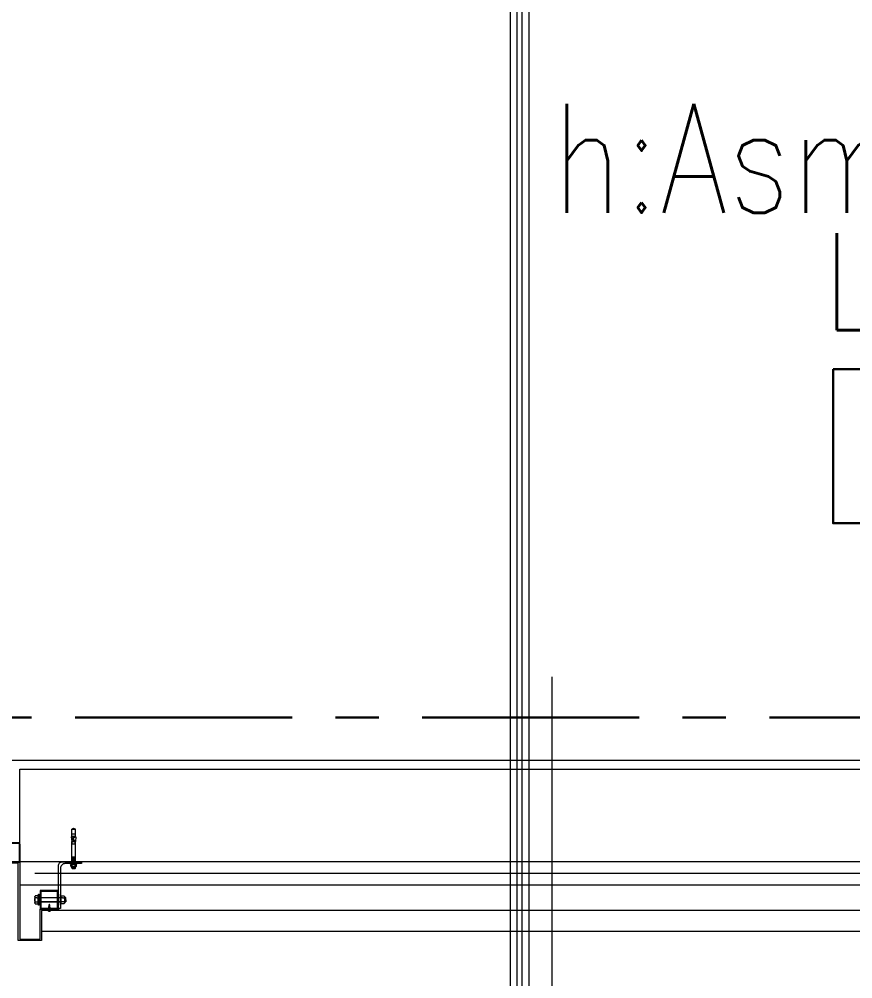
# Model space of a CAD drawing. Extents: x -2365 to 41970, y -230 to 8114.
# Drawn here: x 17905.7 to 18085.8, y 287.2 to 494.6 of the extents above; entities that cross this region are included whole.
import ezdxf

# ---------------------------------------------------------------- set-up
doc = ezdxf.new("R2010")
doc.units = 0
doc.header["$LTSCALE"] = 25
doc.linetypes.add('CENTER', pattern=[2, 1.25, -0.25, 0.25, -0.25])
doc.linetypes.add('HIDDEN', pattern=[0.375, 0.25, -0.125])
doc.layers.get('0').update_dxf_attribs({"color": 9, "lineweight": 9})
for name, color, linetype, lineweight in [('00', 9, 'Continuous', 9), ('06D', 9, 'Continuous', 9), ('10', 9, 'Continuous', 9), ('10A', 9, 'Continuous', 9), ('14', 9, 'Continuous', 9), ('15', 9, 'Continuous', 9), ('24', 9, 'Continuous', 9), ('33', 9, 'BATTING', 9), ('E-DATA LCD EKRAN', 7, 'Continuous', 30), ('E-DATA PRİZİ (RJ45)', 7, 'Continuous', 30), ('E-KABLO', 7, 'Continuous', 30), ('E-YAZI', 7, 'Continuous', 30)]:
    doc.layers.add(name, color=color, linetype=linetype, lineweight=lineweight)
doc.styles.add('E-YAZI', font='txttw.shx')
doc.linetypes.add('BATTING', pattern='A,0.0001,-0.1,[134,ltypeshp.shx,S=0.1,R=0,X=-0.1,Y=0],-0.2,[134,ltypeshp.shx,S=0.1,R=180,X=0.1,Y=0],-0.1', length=0.4001)

# ---------------------------------------------------------------- blocks, each defined once
blk = doc.blocks.new('ciftkanatdograma_pr2')
at = {"layer": '10', "lineweight": 25, "ltscale": 0.5}
blk.add_lwpolyline([(-150, -3.8, 0.414214), (-149.8, -4), (-146.2, -4, 0.414214), (-146, -3.8), (-146, -0.2, 0.414214), (-146.2, 0), (-149.8, 0, 0.414214), (-150, -0.2)], format="xyb", close=True, dxfattribs=at)
blk = doc.blocks.new('cxvxv')
for p, q in [((-21988.4, 8560.98, 0), (-21988.4, 8560.32, 0)), ((-21986.86, 8561.07, 0), (-21988.18, 8561.07, 0)), ((-21988.02, 8561.25, 0), (-21987.03, 8561.3, 0)), ((-21988.02, 8561.25, 0), (-21988, 8561.26, 0)), ((-21988, 8561.23, 0), (-21988.02, 8561.25, 0)), ((-21988.02, 8561.13, 0), (-21987.03, 8561.19, 0)), ((-21988.02, 8561.13, 0), (-21988, 8561.14, 0)), ((-21988, 8561.11, 0), (-21988.02, 8561.13, 0)), ((-21988, 8561.3, 0), (-21987.94, 8561.35, 0)), ((-21988, 8561.26, 0), (-21988, 8561.3, 0)), ((-21988, 8561.14, 0), (-21988, 8561.23, 0)), ((-21988, 8561.07, 0), (-21988, 8561.11, 0)), ((-21987.96, 8560.98, 0), (-21987.96, 8560.32, 0)), ((-21987.54, 8561.35, 0), (-21987.94, 8561.35, 0)), ((-21987.7, 8561.05, 0), (-21987.7, 8561.08, 0)), ((-21987.7, 8561.07, 0), (-21987.7, 8561.07, 0)), ((-21987.54, 8561.35, 0), (-21987.1, 8561.35, 0)), ((-21987.03, 8561.3, 0), (-21987.1, 8561.35, 0)), ((-21987.08, 8560.64, 0), (-21987.08, 8560.98, 0)), ((-21987.08, 8560.64, 0), (-21987.08, 8560.32, 0)), ((-21987.05, 8561.32, 0), (-21987.03, 8561.3, 0)), ((-21987.03, 8561.3, 0), (-21987.05, 8561.28, 0)), ((-21987.03, 8561.3, 0), (-21987.05, 8561.29, 0)), ((-21987.05, 8561.28, 0), (-21987.05, 8561.2, 0)), ((-21987.05, 8561.2, 0), (-21987.03, 8561.19, 0)), ((-21987.03, 8561.19, 0), (-21987.05, 8561.17, 0)), ((-21987.05, 8561.17, 0), (-21987.05, 8561.08, 0)), ((-21987.05, 8561.08, 0), (-21987.03, 8561.07, 0)), ((-21986.64, 8560.32, 0), (-21986.64, 8560.98, 0)), ((-21988.4, 8560.32, 0), (-21986.64, 8560.32, 0)), ((-21988.02, 8560.32, 0), (-21987.02, 8560.32, 0)), ((-21988.02, 8560.28, 0), (-21988.02, 8560.32, 0)), ((-21988.02, 8560.11, 0), (-21988.02, 8555.61, 0)), ((-21987.06, 8560.32, 0), (-21987.06, 8560.28, 0)), ((-21987.06, 8555.61, 0), (-21987.06, 8560.11, 0)), ((-21987.02, 8560.32, 0), (-21987.02, 8560.28, 0)), ((-21987.02, 8555.61, 0), (-21987.02, 8560.11, 0)), ((-21988.4, 8555.4, 0), (-21986.64, 8555.4, 0)), ((-21988.4, 8554.74, 0), (-21988.4, 8555.4, 0)), ((-21986.86, 8554.65, 0), (-21988.17, 8554.65, 0)), ((-21988.02, 8555.44, 0), (-21988.02, 8555.4, 0)), ((-21988.02, 8555.4, 0), (-21987.02, 8555.4, 0)), ((-21987.96, 8554.74, 0), (-21987.96, 8555.4, 0)), ((-21987.08, 8555.08, 0), (-21987.08, 8555.4, 0)), ((-21987.08, 8555.08, 0), (-21987.08, 8554.74, 0)), ((-21987.06, 8555.4, 0), (-21987.06, 8555.44, 0)), ((-21987.02, 8555.4, 0), (-21987.02, 8555.44, 0)), ((-21986.64, 8555.4, 0), (-21986.64, 8554.74, 0))]:
    blk.add_line(p, q)
at = {"elevation": 0}
for points in [[(-21986.3, 8560.11), (-21988.7, 8560.11), (-21988.7, 8560.28), (-21986.3, 8560.28)], [(-21986.3, 8555.61), (-21988.7, 8555.61), (-21988.7, 8555.44), (-21986.3, 8555.44)]]:
    blk.add_lwpolyline(points, close=True, dxfattribs=at)
for points in [[(-21987.98, 8560.28), (-21987.98, 8560.32)], [(-21987.98, 8560.11), (-21987.98, 8555.61)], [(-21987.98, 8555.44), (-21987.98, 8555.4)]]:
    blk.add_lwpolyline(points, dxfattribs=at)
for centre, radius, start, end in [((-21988.18, 8560.75, 0), 0.315, 45.8497, 134.1503), ((-21987.52, 8559.95, 0), 1.12, 66.8701, 113.1299), ((-21987.52, 8559.95, 0), 1.12, 66.8701, 113.1299), ((-21986.86, 8560.76, 0), 0.313, 45.449, 134.551), ((-21988.18, 8554.97, 0), 0.315, 225.8497, 314.1503), ((-21987.52, 8555.77, 0), 1.12, 246.8701, 293.1299), ((-21987.52, 8555.77, 0), 1.12, 246.8701, 293.1299), ((-21986.86, 8554.96, 0), 0.313, 225.449, 314.551)]:
    blk.add_arc(centre, radius, start, end)
blk = doc.blocks.new('VIDA')
for p, q in [((-18072, 6523.9), (-18071.9, 6524)), ((-18071.9, 6523.8), (-18072, 6523.9)), ((-18071.9, 6524), (-18070.1, 6524.7)), ((-18069.6, 6522.9), (-18071.9, 6523.8)), ((-18069.7, 6524.9), (-18070.6, 6523.2)), ((-18070.6, 6523.2), (-18070.1, 6524.7)), ((-18070.1, 6524.7), (-18069.9, 6525.1)), ((-18069.9, 6525.1), (-18070.1, 6524.1)), ((-18070.1, 6524.1), (-18070, 6524.3)), ((-18070, 6524.3), (-18069.8, 6525.1)), ((-18069.9, 6525.1), (-18069.8, 6525.1)), ((-18069.8, 6525.1), (-18069.7, 6524.9)), ((-18069.7, 6524.9), (-18069.3, 6525)), ((-18069.6, 6522.8), (-18069.1, 6525)), ((-18069.6, 6522.8), (-18069.6, 6522.9)), ((-18069.4, 6522.4), (-18069.6, 6522.8)), ((-18068.9, 6525.3), (-18069.4, 6522.4)), ((-18069.3, 6522.4), (-18069.4, 6522.4)), ((-18069.3, 6522.4), (-18068.9, 6525.3)), ((-18069.3, 6525), (-18069.1, 6525)), ((-18069.1, 6522.8), (-18069.3, 6522.4)), ((-18069.1, 6525), (-18068.9, 6525.3)), ((-18068.7, 6522.8), (-18069.1, 6522.8)), ((-18068.9, 6525.3), (-18068.9, 6525.3)), ((-18068.9, 6525.3), (-18068.7, 6525)), ((-18068.7, 6522.8), (-18068.2, 6525)), ((-18068.7, 6525), (-18068.2, 6525)), ((-18068.5, 6522.4), (-18068.7, 6522.8)), ((-18068, 6525.3), (-18068.5, 6522.4)), ((-18068.4, 6522.4), (-18068.5, 6522.4)), ((-18068.4, 6522.4), (-18067.9, 6525.3)), ((-18068.2, 6522.8), (-18068.4, 6522.4)), ((-18068.2, 6522.8), (-18068.4, 6522.4)), ((-18068.2, 6525), (-18068, 6525.3)), ((-18067.7, 6525), (-18068.2, 6522.8)), ((-18067.7, 6522.8), (-18068.2, 6522.8)), ((-18067.9, 6525.3), (-18068, 6525.3)), ((-18067.9, 6525.3), (-18067.7, 6525)), ((-18067.7, 6522.8), (-18067.2, 6525)), ((-18067.7, 6525), (-18067.2, 6525)), ((-18067.5, 6522.4), (-18067.7, 6522.8)), ((-18067, 6525.3), (-18067.5, 6522.4)), ((-18067.4, 6522.4), (-18067.5, 6522.4)), ((-18067.4, 6522.4), (-18066.9, 6525.3)), ((-18067.2, 6522.8), (-18067.4, 6522.4)), ((-18067.2, 6522.8), (-18067.4, 6522.4)), ((-18067.2, 6525), (-18067, 6525.3)), ((-18066.7, 6525), (-18067.2, 6522.8)), ((-18066.7, 6522.8), (-18067.2, 6522.8)), ((-18066.9, 6525.3), (-18067, 6525.3)), ((-18066.9, 6525.3), (-18066.7, 6525)), ((-18066.3, 6525), (-18066.7, 6525)), ((-18066.7, 6522.8), (-18066.3, 6525)), ((-18066.5, 6522.4), (-18066.7, 6522.8)), ((-18066.1, 6525.3), (-18066.5, 6522.4)), ((-18066.5, 6522.4), (-18066, 6525.3)), ((-18066.3, 6522.8), (-18066.5, 6522.4)), ((-18066.3, 6522.8), (-18066.5, 6522.4)), ((-18066.5, 6522.4), (-18066.5, 6522.4)), ((-18066.3, 6525), (-18066.1, 6525.3)), ((-18065.8, 6525), (-18066.3, 6522.8)), ((-18066.3, 6522.8), (-18065.8, 6522.8)), ((-18066, 6525.3), (-18066.1, 6525.3)), ((-18066, 6525.3), (-18065.8, 6525)), ((-18065.8, 6522.8), (-18065.3, 6525)), ((-18065.8, 6525), (-18065.3, 6525)), ((-18065.6, 6522.4), (-18065.8, 6522.8)), ((-18065.1, 6525.3), (-18065.6, 6522.4)), ((-18065.5, 6522.4), (-18065.6, 6522.4)), ((-18065.5, 6522.4), (-18065, 6525.3)), ((-18065.3, 6522.8), (-18065.5, 6522.4)), ((-18065.3, 6522.8), (-18065.5, 6522.4)), ((-18065.3, 6525), (-18065.1, 6525.3)), ((-18064.8, 6525), (-18065.3, 6522.8)), ((-18064.8, 6522.8), (-18065.3, 6522.8)), ((-18065.1, 6525.3), (-18065, 6525.3)), ((-18065, 6525.3), (-18064.8, 6525)), ((-18064.8, 6525), (-18064.3, 6525)), ((-18064.8, 6522.8), (-18064.3, 6525)), ((-18064.6, 6522.4), (-18064.8, 6522.8)), ((-18064.1, 6525.3), (-18064.6, 6522.4)), ((-18064.5, 6522.4), (-18064.6, 6522.4)), ((-18064.5, 6522.4), (-18064, 6525.3)), ((-18064.3, 6522.8), (-18064.5, 6522.4)), ((-18064.3, 6522.8), (-18064.5, 6522.4)), ((-18064.3, 6525), (-18064.1, 6525.3)), ((-18063.8, 6525), (-18064.3, 6522.8)), ((-18063.8, 6522.8), (-18064.3, 6522.8)), ((-18064, 6525.3), (-18064.1, 6525.3)), ((-18064, 6525.3), (-18063.8, 6525)), ((-18063.8, 6522.8), (-18062, 6525)), ((-18062, 6525), (-18063.8, 6525)), ((-18063.6, 6522.4), (-18063.8, 6522.8)), ((-18063.6, 6522.4), (-18061.7, 6525.3)), ((-18061.8, 6525.3), (-18063.6, 6522.4)), ((-18062, 6522.8), (-18063.6, 6522.4)), ((-18062, 6522.8), (-18063.6, 6522.4)), ((-18063.6, 6522.4), (-18063.6, 6522.4)), ((-18061.5, 6525), (-18063.4, 6522.8)), ((-18063.4, 6522.8), (-18061.5, 6522.8)), ((-18061.7, 6525.3), (-18063.2, 6525.3)), ((-18062.7, 6522.4), (-18061.5, 6522.8)), ((-18062.6, 6522.4), (-18062.1, 6525.3)), ((-18062.4, 6522.8), (-18062.6, 6522.4)), ((-18062.4, 6522.8), (-18062.6, 6522.4)), ((-18062.6, 6522.4), (-18061.3, 6522.4)), ((-18062.4, 6525), (-18062.2, 6525.3)), ((-18061.5, 6525), (-18062.4, 6525)), ((-18061.5, 6522.8), (-18062.4, 6525)), ((-18061.9, 6525), (-18062.4, 6522.8)), ((-18061.9, 6522.8), (-18062.4, 6522.8)), ((-18062.2, 6525.3), (-18062.1, 6525.3)), ((-18062.2, 6525.3), (-18061.3, 6522.4)), ((-18062.1, 6525.3), (-18061.9, 6525)), ((-18062, 6525), (-18061.8, 6525.3)), ((-18061.9, 6525), (-18061.4, 6525)), ((-18061.9, 6522.8), (-18061.4, 6525)), ((-18061.7, 6522.4), (-18061.9, 6522.8)), ((-18061.2, 6525.3), (-18061.7, 6522.4)), ((-18061.7, 6525.3), (-18061.5, 6525)), ((-18061.6, 6522.4), (-18061.7, 6522.4)), ((-18061.6, 6522.4), (-18061.2, 6525.3)), ((-18061.4, 6522.8), (-18061.6, 6522.4)), ((-18061.4, 6522.8), (-18061.6, 6522.4)), ((-18061.4, 6525), (-18061.2, 6525.3)), ((-18061, 6525), (-18061.4, 6522.8)), ((-18060.9, 6522.8), (-18061.4, 6522.8)), ((-18061.2, 6525.3), (-18061, 6525)), ((-18061.2, 6525.3), (-18061.2, 6525.3)), ((-18061, 6525), (-18060.5, 6525)), ((-18060.9, 6522.8), (-18060.5, 6525)), ((-18060.7, 6522.4), (-18060.9, 6522.8)), ((-18060.7, 6522.4), (-18060.2, 6525.3)), ((-18060.3, 6525.3), (-18060.7, 6522.4)), ((-18060.5, 6522.8), (-18060.7, 6522.4)), ((-18060.5, 6522.8), (-18060.7, 6522.4)), ((-18060.7, 6522.4), (-18060.7, 6522.4)), ((-18060.5, 6525), (-18060.3, 6525.3)), ((-18060, 6525), (-18060.5, 6522.8)), ((-18060.5, 6522.8), (-18060, 6522.8)), ((-18060.3, 6525.3), (-18060.2, 6525.3)), ((-18060.2, 6525.3), (-18060, 6525)), ((-18060, 6525), (-18059.5, 6525)), ((-18060, 6522.8), (-18059.5, 6525)), ((-18059.8, 6522.4), (-18060, 6522.8)), ((-18059.3, 6525.3), (-18059.8, 6522.4)), ((-18059.7, 6522.4), (-18059.8, 6522.4)), ((-18059.7, 6522.4), (-18059.2, 6525.3)), ((-18059.5, 6522.8), (-18059.7, 6522.4)), ((-18059.5, 6522.8), (-18059.7, 6522.4)), ((-18059.5, 6525), (-18059.3, 6525.3)), ((-18059.2, 6524), (-18059.5, 6522.8)), ((-18059.5, 6522.8), (-18059.2, 6522.8)), ((-18059.3, 6525.3), (-18059.2, 6525.3)), ((-18058.1, 6526.6), (-18059.2, 6526.6)), ((-18059.2, 6521.2), (-18059.2, 6526.6)), ((-18058.1, 6521.2), (-18059.2, 6521.2))]:
    blk.add_line(p, q)
for points in [[(-18068.7, 6525), (-18069.1, 6522.8)], [(-18057.2, 6524.3), (-18057.5, 6524), (-18057.5, 6523.8), (-18057.2, 6523.5)]]:
    blk.add_lwpolyline(points)
for centre, start, end in [((-18062.4, 6523.6), 7.5095, 35.2427), ((-18062.4, 6524.2), 324.7573, 352.4905)]:
    blk.add_arc(centre, 5.21, start, end)
blk = doc.blocks.new('çelik dübel')
at = {"ltscale": 7}
for p, q in [((-87.2, -2), (-85, 2)), ((-85, -6), (-85, 2)), ((-68, 2), (-85, 2)), ((-75, -6), (-75, 2)), ((-70, -6), (-70, 2)), ((-68, 3), (-58, 2)), ((-68, -7), (-68, 3)), ((-58, -6), (-58, 2)), ((-8.5, 2), (-58, 2)), ((-53, 1.5), (-58, 1.5)), ((-53, -6), (-53, 2)), ((-25, -6), (-25, 2)), ((-25, -6), (-23.9, 2)), ((-23, -6), (-21.9, 2)), ((-21, -6), (-19.9, 2)), ((-19, -6), (-17.9, 2)), ((-17, -6), (-15.9, 2)), ((-85, -6), (-87.2, -2)), ((-68, -6), (-85, -6)), ((-68, -7), (-58, -6)), ((-53, -5.5), (-58, -5.5)), ((-8.5, -6), (-58, -6))]:
    blk.add_line(p, q, dxfattribs=at)
for p, q in [((-15, -6), (-13.9, 2)), ((-13, -6), (-11.9, 2)), ((-11, -6), (-10, 1.1)), ((-10, -9), (-10, 5)), ((-9, 5), (-10, 5)), ((-10, 3), (-10, 5)), ((-9, -9), (-9, 5)), ((-8.5, 2), (-8.5, 3)), ((-8.5, -4), (-8.5, 0)), ((-5, 4), (-7.5, 4)), ((-5, 1), (-7.5, 1)), ((-4, 2), (-4, 3)), ((-1, 2), (-4, 2)), ((-4, -4), (-4, 0)), ((-3, -6), (-1.9, 2)), ((-1, -6), (0, 1.1)), ((0, -5), (0, 1)), ((-10, -7), (-10, -9.1)), ((-9, -9), (-10, -9)), ((-8.5, -6), (-8.5, -7)), ((-5, -5), (-7.5, -5)), ((-5, -8), (-7.5, -8)), ((-4, -6), (-4, -7)), ((-1, -6), (-4, -6))]:
    blk.add_line(p, q)
for points in [[(-68, 0.6), (-67.4, 0.4), (-67, 0.1), (-66.6, -0.3), (-66.2, -0.8), (-65.9, -1.3), (-65.7, -1.9), (-65.4, -2.3), (-65.2, -2.8), (-65, -3.1), (-64.8, -3.3), (-64.6, -3.5), (-64.4, -3.6), (-64.2, -3.5), (-63.9, -3.5), (-63.7, -3.3), (-63.5, -3.1), (-63.2, -2.9), (-62.9, -2.6), (-62.7, -2.3), (-62.4, -2), (-62.1, -1.7), (-61.9, -1.4), (-61.6, -1.1), (-61.4, -0.9), (-61.2, -0.7), (-61, -0.6), (-60.8, -0.5), (-60.6, -0.5), (-60.4, -0.5), (-60.3, -0.7), (-60.1, -0.9), (-59.9, -1.1), (-59.8, -1.5), (-59.6, -1.9), (-59.4, -2.3), (-59.2, -2.7), (-58.9, -3), (-58.7, -3.3), (-58.4, -3.5), (-58, -3.5)], [(-68, -0.5), (-68, -0.5), (-67.9, -0.5), (-67.9, -0.5), (-67.8, -0.5), (-67.8, -0.6), (-67.7, -0.6), (-67.7, -0.6), (-67.6, -0.7), (-67.6, -0.7), (-67.6, -0.8), (-67.5, -0.8), (-67.5, -0.8), (-67.5, -0.9), (-67.4, -0.9), (-67.4, -0.9), (-67.3, -1), (-67.3, -1), (-67.3, -1.1), (-67.2, -1.1), (-67.2, -1.2), (-67.2, -1.2), (-67.1, -1.3), (-67.1, -1.3), (-67.1, -1.4), (-67, -1.4), (-67, -1.5), (-67, -1.5), (-66.9, -1.6), (-66.9, -1.6), (-66.9, -1.7), (-66.9, -1.7), (-66.8, -1.8), (-66.8, -1.9), (-66.8, -1.9), (-66.7, -2), (-66.7, -2), (-66.7, -2.1), (-66.6, -2.2), (-66.6, -2.2), (-66.6, -2.3), (-66.6, -2.3), (-66.5, -2.4), (-66.5, -2.5), (-66.5, -2.5), (-66.4, -2.6), (-66.4, -2.7), (-66.4, -2.7), (-66.3, -2.8), (-66.3, -2.8), (-66.3, -2.9), (-66.3, -3), (-66.2, -3), (-66.2, -3.1), (-66.2, -3.1), (-66.1, -3.2), (-66.1, -3.2), (-66.1, -3.3), (-66, -3.4), (-66, -3.4), (-66, -3.5), (-65.9, -3.5), (-65.9, -3.6), (-65.9, -3.6), (-65.8, -3.7), (-65.8, -3.7), (-65.7, -3.8), (-65.7, -3.8), (-65.7, -3.9), (-65.6, -3.9), (-65.6, -4), (-65.5, -4), (-65.5, -4.1), (-65.4, -4.1), (-65.4, -4.1), (-65.3, -4.2), (-65.3, -4.2), (-65.2, -4.3), (-65.2, -4.3), (-65.1, -4.3), (-65, -4.4), (-65, -4.4), (-64.9, -4.4), (-64.9, -4.4), (-64.8, -4.5), (-64.7, -4.5), (-64.7, -4.5), (-64.6, -4.5), (-64.5, -4.5), (-64.5, -4.5), (-64.4, -4.5), (-64.3, -4.5), (-64.3, -4.5), (-64.2, -4.5), (-64.1, -4.5), (-64.1, -4.5), (-64, -4.5), (-64, -4.5), (-63.9, -4.5), (-63.8, -4.5), (-63.8, -4.5), (-63.7, -4.4), (-63.7, -4.4), (-63.6, -4.4), (-63.6, -4.4), (-63.5, -4.4), (-63.4, -4.3), (-63.4, -4.3), (-63.3, -4.3), (-63.3, -4.3), (-63.3, -4.2), (-63.2, -4.2), (-63.2, -4.2), (-63.1, -4.1), (-63.1, -4.1), (-63, -4.1), (-63, -4), (-62.9, -4), (-62.9, -4), (-62.9, -3.9), (-62.8, -3.9), (-62.8, -3.9), (-62.7, -3.8), (-62.7, -3.8), (-62.7, -3.8), (-62.6, -3.7), (-62.6, -3.7), (-62.5, -3.6), (-62.5, -3.6), (-62.5, -3.6), (-62.4, -3.5), (-62.4, -3.5), (-62.4, -3.5), (-62.3, -3.4), (-62.3, -3.4), (-62.2, -3.3), (-62.2, -3.3), (-62.2, -3.3), (-62.1, -3.2), (-62.1, -3.2), (-62.1, -3.1), (-62, -3.1), (-62, -3.1), (-62, -3), (-61.9, -3), (-61.9, -2.9), (-61.9, -2.9), (-61.8, -2.9), (-61.8, -2.8), (-61.7, -2.8), (-61.7, -2.7), (-61.7, -2.7), (-61.6, -2.6), (-61.6, -2.6), (-61.6, -2.6), (-61.5, -2.5), (-61.5, -2.5), (-61.5, -2.5), (-61.4, -2.4), (-61.4, -2.4), (-61.4, -2.3), (-61.3, -2.3), (-61.3, -2.3), (-61.3, -2.2), (-61.3, -2.2), (-61.2, -2.2), (-61.2, -2.1), (-61.2, -2.1), (-61.1, -2), (-61.1, -2), (-61.1, -2), (-61, -1.9), (-61, -1.9), (-61, -1.9), (-61, -1.9), (-60.9, -1.8), (-60.9, -1.8), (-60.9, -1.8), (-60.9, -1.8), (-60.9, -1.8), (-60.9, -1.7), (-60.8, -1.7), (-60.8, -1.7), (-60.8, -1.7), (-60.8, -1.7), (-60.8, -1.7), (-60.8, -1.8), (-60.7, -1.8), (-60.7, -1.8), (-60.7, -1.8), (-60.7, -1.9), (-60.7, -1.9), (-60.7, -1.9), (-60.6, -2), (-60.6, -2), (-60.6, -2.1), (-60.6, -2.1), (-60.6, -2.1), (-60.5, -2.2), (-60.5, -2.2), (-60.5, -2.3), (-60.5, -2.3), (-60.4, -2.4), (-60.4, -2.5), (-60.4, -2.5), (-60.4, -2.6), (-60.3, -2.6), (-60.3, -2.7), (-60.3, -2.7), (-60.3, -2.8), (-60.2, -2.8), (-60.2, -2.9), (-60.2, -3), (-60.1, -3), (-60.1, -3.1), (-60.1, -3.1), (-60, -3.2), (-60, -3.2), (-59.9, -3.3), (-59.9, -3.4), (-59.9, -3.4), (-59.8, -3.5), (-59.8, -3.5), (-59.7, -3.6), (-59.7, -3.6), (-59.6, -3.7), (-59.6, -3.8), (-59.5, -3.8), (-59.5, -3.9), (-59.4, -3.9), (-59.3, -4), (-59.3, -4), (-59.2, -4.1), (-59.1, -4.2), (-59, -4.2), (-58.9, -4.3), (-58.8, -4.3), (-58.6, -4.4), (-58.4, -4.4), (-58.2, -4.5), (-58, -4.5)]]:
    blk.add_lwpolyline(points)
for centre, start, end in [((-7.5, 3), 90, 180), ((-7.5, 2), 180, 270), ((-7.5, 0), 90, 180), ((-5, 3), 0, 90), ((-5, 2), 270, 0), ((-5, 0), 0, 90), ((-1, 1), 0, 90), ((-7.5, -4), 180, 270), ((-7.5, -6), 90, 180), ((-7.5, -7), 180, 270), ((-5, -4), 270, 0), ((-5, -6), 0, 90), ((-5, -7), 270, 0), ((-1, -5), 270, 0)]:
    blk.add_arc(centre, 1, start, end)
blk = doc.blocks.new('kjdol')
at = {"ltscale": 10, "elevation": -278.89}
blk.add_lwpolyline([(77394.12, 60089.89), (77403.28, 60089.89, 0.460237), (77404.18, 60090.79), (77404.18, 60094.89), (77403.78, 60094.89), (77403.78, 60091.29, -0.414214), (77402.78, 60090.29), (77394.12, 60090.29)], format="xyb", close=True, dxfattribs=at)
at = {"elevation": -249.79}
for points in [[(77397.97, 60089.9), (77397.97, 60085.9), (77393.97, 60085.9), (77393.97, 60089.9)], [(77397.77, 60089.7), (77397.77, 60086.1), (77394.17, 60086.1), (77394.17, 60089.7)]]:
    blk.add_lwpolyline(points, close=True, dxfattribs=at)
at = {"extrusion": (0, 0, -1), "xscale": 0.1000000000058208, "yscale": 0.1000000000058208, "zscale": -0.0999999999999091}
blk.add_blockref('çelik dübel', (-77402.74, 60093.36, 459.25), dxfattribs=at)
blk.add_blockref('cxvxv', (99383.5, 51530.11, -249.79))
at = {"xscale": 0.1000000000058208, "yscale": 0.1000000000058208, "zscale": 0.1000000000058208, "rotation": 180}
blk.add_blockref('VIDA', (75587.75, 60740.29, -249.79), dxfattribs=at)
blk = doc.blocks.new('p-aks_vw')
at = {"layer": '24', "ltscale": 2}
blk.add_lwpolyline([(3620, 40), (3620, -257.5)], dxfattribs=at)
blk = doc.blocks.new('*U606')
at = {"layer": '06D'}
for points in [[(4.95, 4), (542.89, 4)], [(4.95, 0), (542.87, 0)]]:
    blk.add_lwpolyline(points, dxfattribs=at)
at = {"layer": '15'}
for points in [[(1.96, 2.5), (545.88, 2.5)], [(545.88, 1.5), (1.96, 1.5)]]:
    blk.add_lwpolyline(points, dxfattribs=at)
blk = doc.blocks.new('E-LCD+TV')
at = {"layer": 'E-DATA PRİZİ (RJ45)', "color": 1}
for p, q in [((38.46, 77.49), (38.46, 48)), ((48.29, 77.49), (48.29, 57.83)), ((77.78, 77.49), (77.78, 57.83)), ((87.61, 77.49), (87.61, 48)), ((48.29, 57.83), (77.78, 57.83)), ((38.46, 48), (87.61, 48)), ((63.03, 48), (63.03, 0)), ((0, 0), (0, 41.99))]:
    blk.add_line(p, q, dxfattribs=at)
blk.add_lwpolyline([(-24.58, 89.56), (24.58, 89.56), (24.58, 41.99), (-24.58, 41.99)], close=True, dxfattribs=at)
at = {"layer": 'E-DATA PRİZİ (RJ45)', "color": 1, "style": 'E-YAZI'}
blk.add_text('D', height=25.6, dxfattribs=at).set_placement((-8.79, 54.59))
at = {"layer": 'E-YAZI', "color": 1, "style": 'E-YAZI', "width": 0.7}
for s, p in [('LCD', (-26.97, 101.57)), ('TV', (49.03, 101.57))]:
    blk.add_text(s, height=30, dxfattribs=at).set_placement(p)

msp = doc.modelspace()

# ---------------------------------------------------------------- linework, layer by layer
msp.add_line((18015.84, 759.5), (18015.84, 332.5))
at = {"layer": '00'}
msp.add_lwpolyline([(17905.84, 332.5), (18173.34, 332.5), (18173.34, 312.5), (17905.84, 312.5)], close=True, dxfattribs=at)
at = {"layer": '06D'}
msp.add_lwpolyline([(17905.84, 307.5), (18173.34, 307.5)], dxfattribs=at)
at = {"layer": '10A'}
msp.add_lwpolyline([(17914.24, 302.3), (17914.24, 302), (17910.54, 302), (17910.54, 295.5), (17905.54, 295.5), (17905.54, 312.2), (17903, 312.2), (17902.99, 312.5), (17905.84, 312.5), (17905.84, 295.8), (17910.24, 295.8), (17910.24, 302.3), (17914.24, 302.3)], dxfattribs=at)
at = {"layer": '10A', "elevation": -36.95}
msp.add_lwpolyline([(17910.54, 297.5), (18168.64, 297.5), (18168.64, 302), (17910.54, 302), (17910.54, 297.5)], dxfattribs=at)
at = {"layer": '14'}
msp.add_lwpolyline([(17903.84, 316.3), (17903.84, 334.5), (18175.34, 334.5), (18175.34, 316.5)], dxfattribs=at)
at = {"layer": '33', "ltscale": 0.2}
msp.add_lwpolyline([(18170.04, 310), (17909.14, 310)], dxfattribs=at)
at = {"layer": 'E-KABLO', "color": 6, "linetype": 'CENTER', "ltscale": 1.5}
msp.add_line((17692.8, 343.71), (18142.89, 343.71), dxfattribs=at)

# ---------------------------------------------------------------- block references
at = {"linetype": 'Continuous', "rotation": 270}
msp.add_blockref('*U606', (18011.84, 759.49), dxfattribs=at)
at = {"layer": '10', "linetype": 'HIDDEN', "rotation": 180}
msp.add_blockref('ciftkanatdograma_pr2', (17755.84, 312.5), dxfattribs=at)
at = {"layer": '10', "xscale": -1, "rotation": 270}
msp.add_blockref('kjdol', (-42175.66, -77091.67, 249.79), dxfattribs=at)
at = {"layer": '24'}
msp.add_blockref('p-aks_vw', (14400.84, 312.5), dxfattribs=at)
at = {"layer": 'E-DATA LCD EKRAN', "color": 1, "xscale": 0.7, "yscale": 0.7, "zscale": 0.7}
msp.add_blockref('E-LCD+TV', (18098.77, 356.29), dxfattribs=at)

# ---------------------------------------------------------------- texts
at = {"layer": 'E-YAZI', "color": 3, "style": 'E-YAZI', "width": 0.8}
msp.add_text('h:Asma Tavana Monte', height=23.52, dxfattribs=at).set_placement((18020.84, 452.78))

doc.saveas('drawing.dxf')
